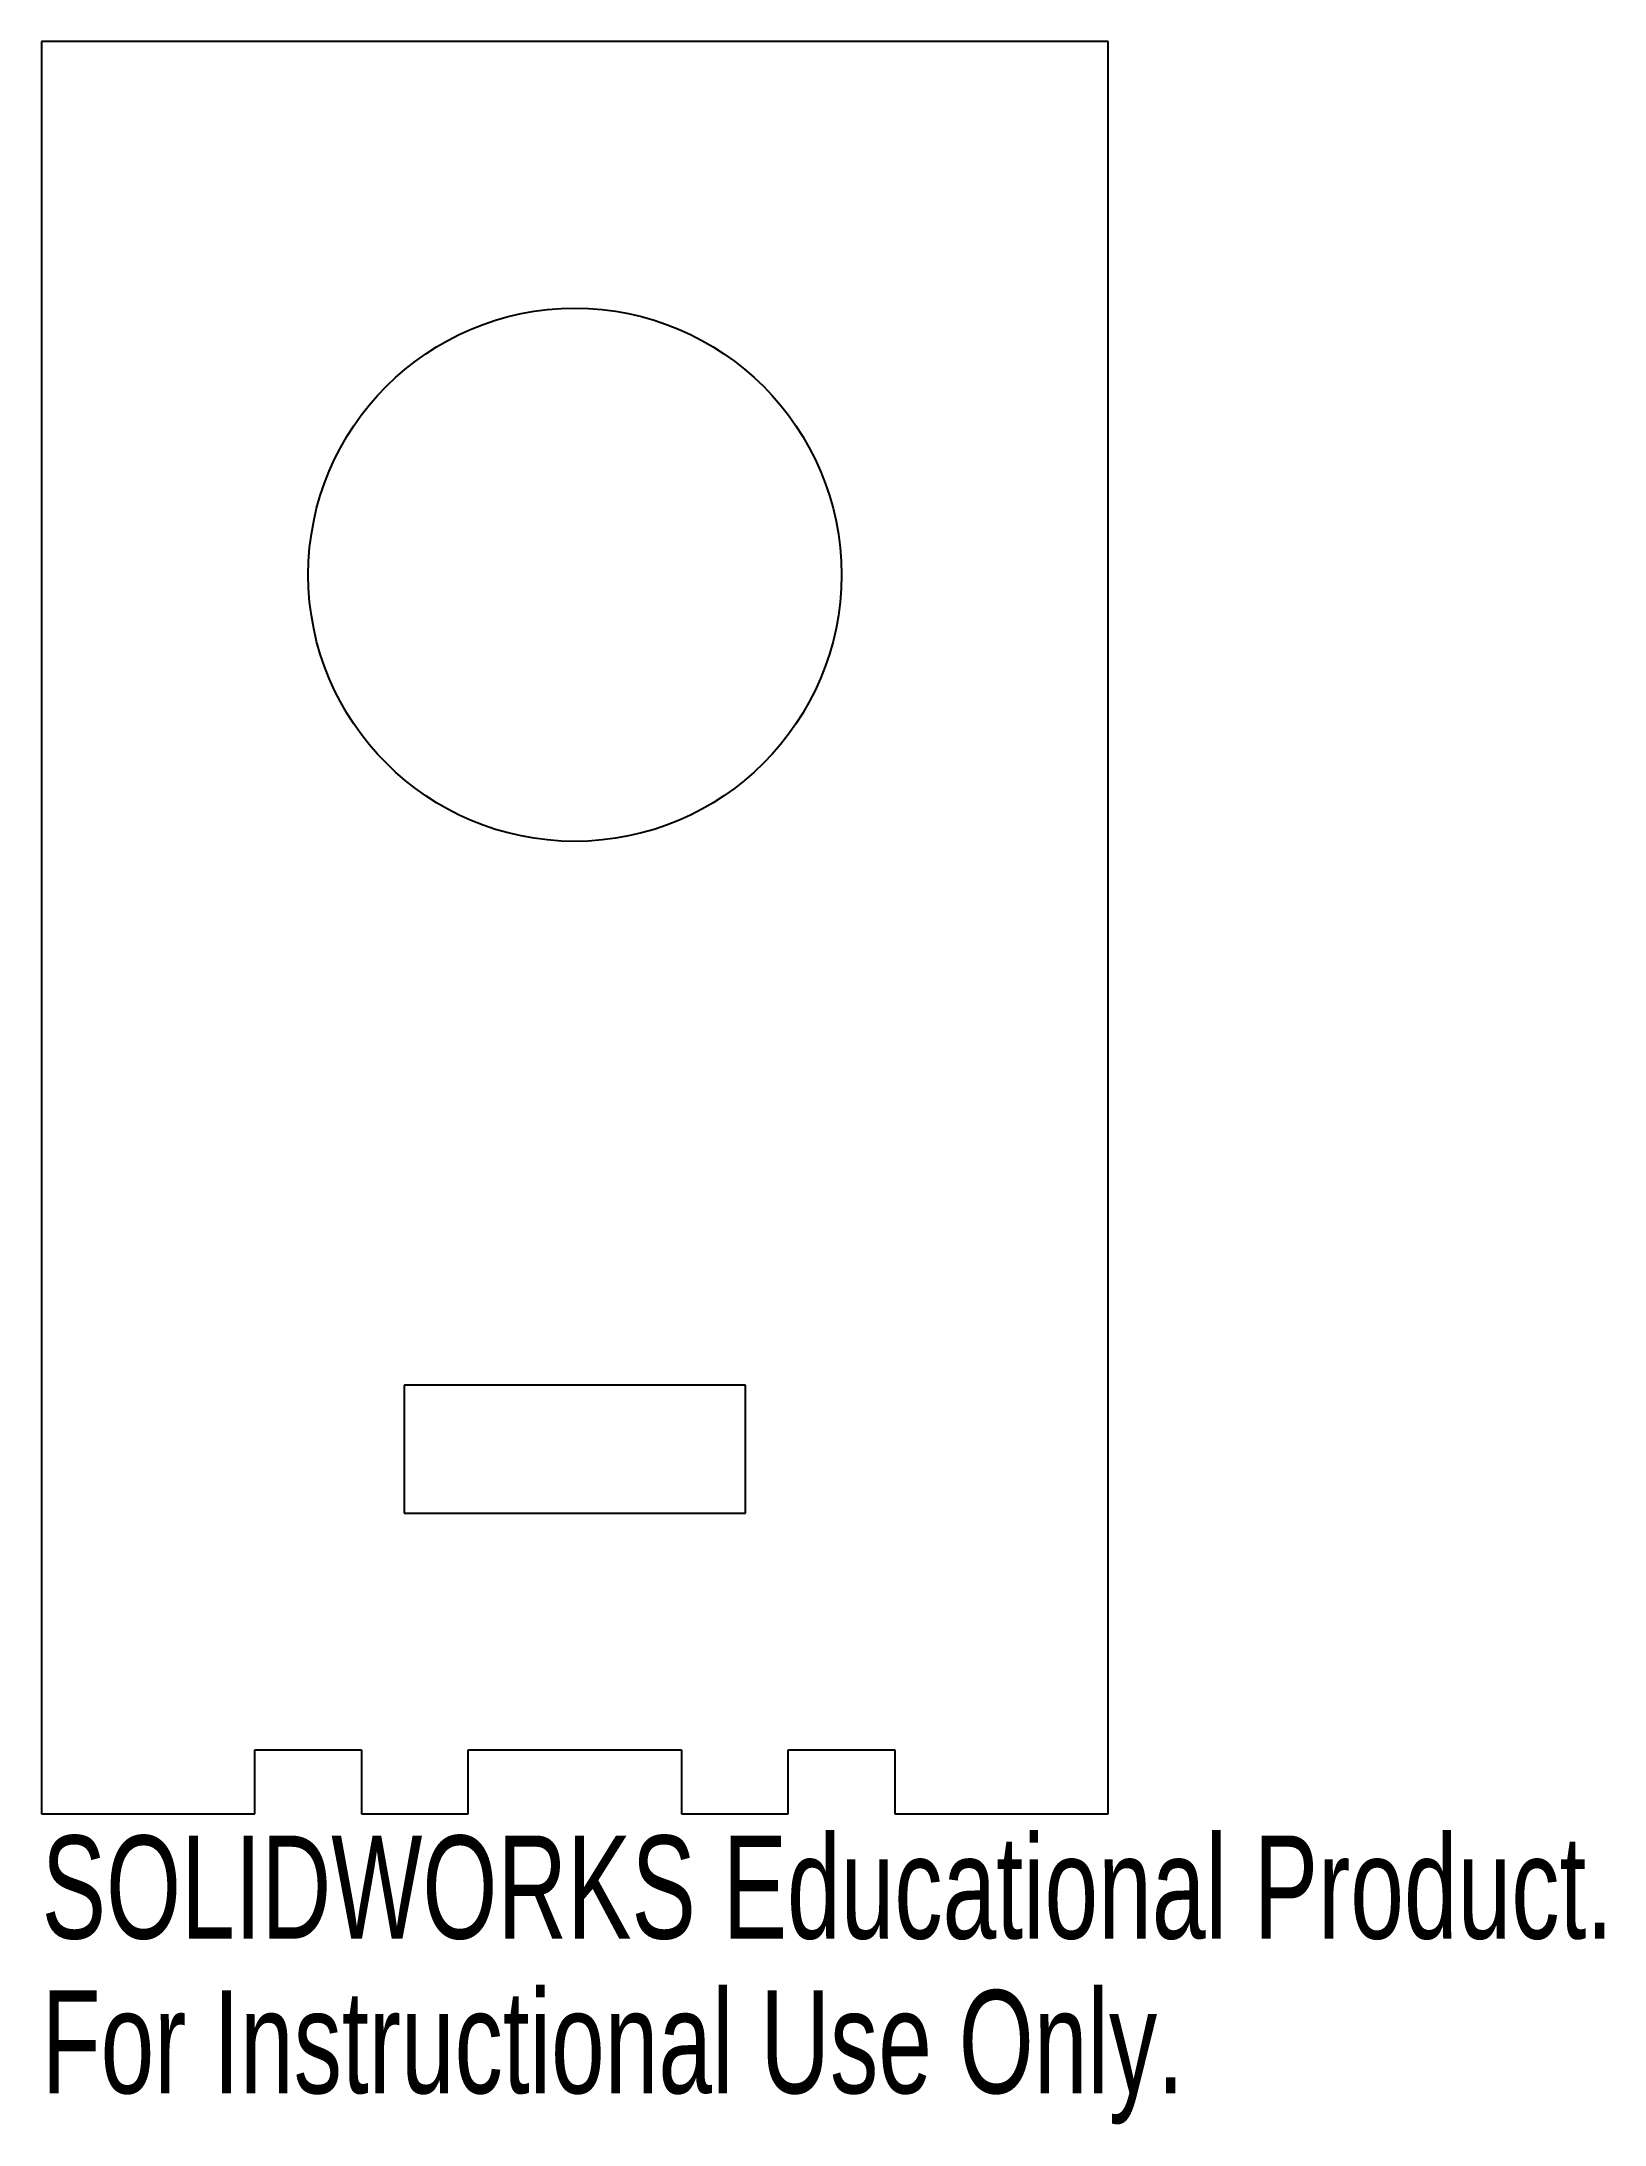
# Model space of a CAD drawing. Header units: millimetres. Extents: x -25 to 48.3, y -47.7 to 50.
import ezdxf

# ---------------------------------------------------------------- set-up
doc = ezdxf.new("R2010")
doc.units = ezdxf.units.MM
doc.styles.add('SLDTEXTSTYLE0', font='TXT', dxfattribs={"width": 0.7})

msp = doc.modelspace()

# ---------------------------------------------------------------- linework, layer by layer
at = {"color": 7, "linetype": 'Continuous', "lineweight": 25}
for p, q in [((-25, 50), (-25, -33.1)), ((25, 50), (-25, 50)), ((25, -33.1), (25, 50)), ((8, -13), (-8, -13)), ((-8, -13), (-8, -19)), ((8, -19), (8, -13)), ((-8, -19), (8, -19)), ((-15, -30.1), (-10, -30.1)), ((-15, -33.1), (-15, -30.1)), ((-10, -30.1), (-10, -33.1)), ((-5, -30.1), (5, -30.1)), ((-5, -33.1), (-5, -30.1)), ((5, -30.1), (5, -33.1)), ((10, -30.1), (15, -30.1)), ((10, -33.1), (10, -30.1)), ((15, -30.1), (15, -33.1)), ((-25, -33.1), (-15, -33.1)), ((-10, -33.1), (-5, -33.1)), ((5, -33.1), (10, -33.1)), ((15, -33.1), (25, -33.1))]:
    msp.add_line(p, q, dxfattribs=at)
msp.add_circle((0, 25), 12.5, dxfattribs=at)

# ---------------------------------------------------------------- texts
at = {"color": 7, "linetype": 'Continuous', "char_height": 4.83362, "attachment_point": 1, "style": 'SLDTEXTSTYLE0'}
for s, insert in [('SOLIDWORKS Educational Product.', (-25, -34.12)), ('For Instructional Use Only.', (-25, -41.37))]:
    msp.add_mtext(s, dxfattribs=dict(at, insert=insert))

doc.saveas('drawing.dxf')
